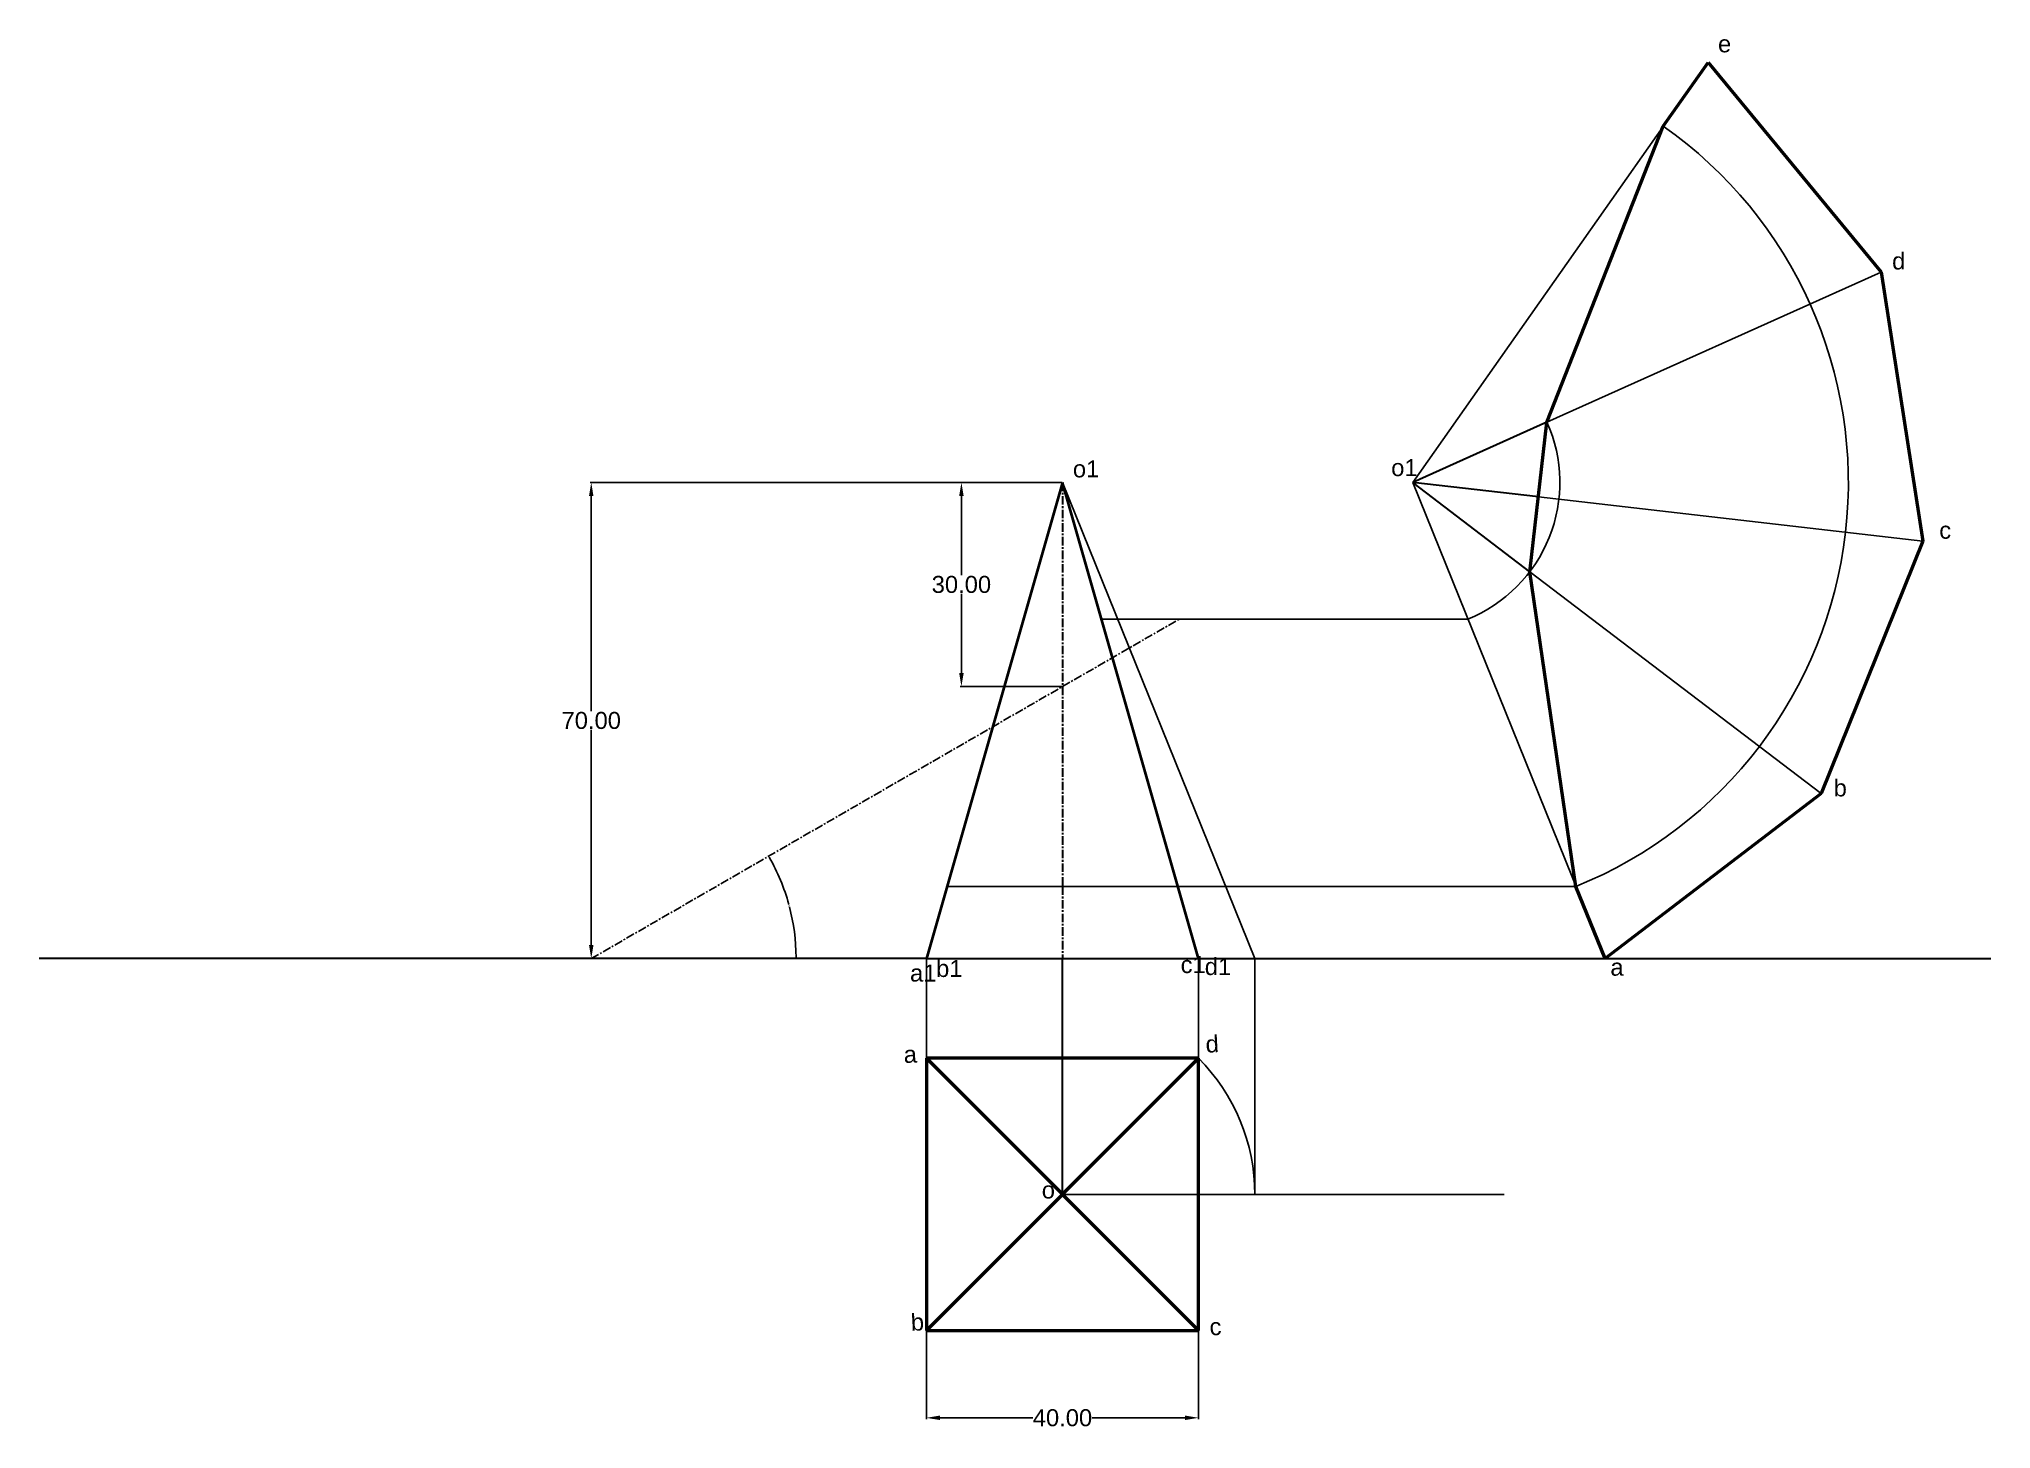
# Model space of a CAD drawing. Header units: inches. Extents: x -345 to -58, y 184 to 388.
import ezdxf

# ---------------------------------------------------------------- set-up
doc = ezdxf.new("R2010")
doc.units = ezdxf.units.IN
doc.header["$MEASUREMENT"] = 0
doc.header["$PDMODE"] = 2
doc.header["$PDSIZE"] = -3
doc.linetypes.add('CENTER', pattern=[2, 1.25, -0.25, 0.25, -0.25])
doc.styles.get("Standard").update_dxf_attribs({"font": 'arial.ttf'})
doc.dimstyles.get("Standard").update_dxf_attribs({"dimtxt": 0.18, "dimasz": 0.18, "dimexe": 0.18, "dimexo": 0.0625, "dimgap": 0.09, "dimtad": 0, "dimtih": 1, "dimtoh": 1, "dimdec": 4, "dimzin": 0, "dimdsep": 46, "dimtxsty": 'Standard', "dimcen": 0.09, "dimadec": 0, "dimazin": 0, "dimtfac": 1, "dimtdec": 4, "dimtofl": 0, "dimtmove": 0, "dimatfit": 3, "dimfxl": 1, "dimtolj": 1, "dimtzin": 0, "dimarcsym": 0})

# ---------------------------------------------------------------- blocks, each defined once
blk = doc.blocks.new('*D4')
at = {"color": 0, "linetype": 'Continuous', "lineweight": -2, "transparency": 16777216}
for p, q in [((-214.07, 198.36), (-214.07, 185.38)), ((-174.07, 198.36), (-174.07, 185.38)), ((-212.07, 185.56), (-198.42, 185.56)), ((-176.07, 185.56), (-189.71, 185.56))]:
    blk.add_line(p, q, dxfattribs=at)
at = {"color": 0, "linetype": 'Continuous', "lineweight": 30, "transparency": 16777216}
for points in [[(-212.07, 185.9), (-212.07, 185.23), (-214.07, 185.56)], [(-176.07, 185.9), (-176.07, 185.23), (-174.07, 185.56)]]:
    blk.add_solid(points, dxfattribs=at)
at = {"layer": 'Defpoints', "color": 0, "linetype": 'Continuous', "lineweight": 30, "transparency": 16777216}
for p in [(-214.07, 198.42), (-174.07, 198.42), (-174.07, 185.56)]:
    blk.add_point(p, dxfattribs=at)
at = {"color": 0, "linetype": 'Continuous', "lineweight": 30, "transparency": 16777216, "insert": (-194.07, 185.56), "char_height": 2.5, "attachment_point": 5}
blk.add_mtext('\\A1;40.00', dxfattribs=at)
blk = doc.blocks.new('*D5')
at = {"color": 0, "linetype": 'Continuous', "lineweight": -2, "transparency": 16777216}
for start, end in [(15.3587, 29.6576), (0.3424, 14.6419)]:
    blk.add_arc((-263.35, 253.08), 30.12, start, end, dxfattribs=at)
at = {"color": 0, "linetype": 'Continuous', "lineweight": 30, "transparency": 16777216}
for points in [[(-237.2, 267.96), (-237.15, 267.99), (-237.27, 268.14)], [(-233.2, 253.26), (-233.26, 253.26), (-233.23, 253.08)]]:
    blk.add_solid(points, dxfattribs=at)
at = {"layer": 'Defpoints', "color": 0, "linetype": 'Continuous', "lineweight": 30, "transparency": 16777216}
for p in [(-121.69, 334.87), (-233.69, 258.31), (-344.53, 253.08), (-263.35, 253.08), (-214.07, 253.08)]:
    blk.add_point(p, dxfattribs=at)
at = {"color": 0, "linetype": 'Continuous', "lineweight": 30, "transparency": 16777216, "insert": (-234.26, 260.87), "char_height": 0.18, "attachment_point": 5}
blk.add_mtext('\\A1;30°', dxfattribs=at)
blk = doc.blocks.new('*D6')
at = {"color": 0, "linetype": 'Continuous', "lineweight": -2, "transparency": 16777216}
for p, q in [((-194.13, 323.08), (-209.11, 323.08)), ((-208.93, 321.08), (-208.93, 309.44)), ((-208.93, 295.08), (-208.93, 306.71)), ((-194.13, 293.08), (-209.11, 293.08))]:
    blk.add_line(p, q, dxfattribs=at)
at = {"color": 0, "linetype": 'Continuous', "lineweight": 30, "transparency": 16777216}
for points in [[(-209.26, 321.08), (-208.59, 321.08), (-208.93, 323.08)], [(-209.26, 295.08), (-208.59, 295.08), (-208.93, 293.08)]]:
    blk.add_solid(points, dxfattribs=at)
at = {"layer": 'Defpoints', "color": 0, "linetype": 'Continuous', "lineweight": 30, "transparency": 16777216}
for p in [(-194.07, 323.08), (-208.93, 293.08), (-194.07, 293.08)]:
    blk.add_point(p, dxfattribs=at)
at = {"color": 0, "linetype": 'Continuous', "lineweight": 30, "transparency": 16777216, "insert": (-208.93, 308.08), "char_height": 2.5, "attachment_point": 5}
blk.add_mtext('\\A1;30.00', dxfattribs=at)
blk = doc.blocks.new('*D7')
at = {"color": 0, "linetype": 'Continuous', "lineweight": -2, "transparency": 16777216}
for p, q in [((-194.13, 323.08), (-263.53, 323.08)), ((-263.35, 321.08), (-263.35, 289.44)), ((-263.35, 255.08), (-263.35, 286.71)), ((-194.13, 253.08), (-263.53, 253.08))]:
    blk.add_line(p, q, dxfattribs=at)
at = {"color": 0, "linetype": 'Continuous', "lineweight": 30, "transparency": 16777216}
for points in [[(-263.68, 321.08), (-263.02, 321.08), (-263.35, 323.08)], [(-263.68, 255.08), (-263.02, 255.08), (-263.35, 253.08)]]:
    blk.add_solid(points, dxfattribs=at)
at = {"layer": 'Defpoints', "color": 0, "linetype": 'Continuous', "lineweight": 30, "transparency": 16777216}
for p in [(-194.07, 323.08), (-263.35, 253.08), (-194.07, 253.08)]:
    blk.add_point(p, dxfattribs=at)
at = {"color": 0, "linetype": 'Continuous', "lineweight": 30, "transparency": 16777216, "insert": (-263.35, 288.08), "char_height": 2.5, "attachment_point": 5}
blk.add_mtext('\\A1;70.00', dxfattribs=at)

msp = doc.modelspace()

# ---------------------------------------------------------------- linework, layer by layer
for p, q in [((-142.58458, 323.07729), (-99.16495, 384.84084)), ((-99.16495, 384.84084), (-73.70487, 353.98984)), ((-73.70487, 353.98984), (-67.57944, 314.46164)), ((-194.0678, 323.07729), (-214.0678, 253.07729)), ((-194.0678, 323.07729), (-174.0678, 253.07729)), ((-165.78352, 253.07729), (-194.0678, 323.07729)), ((-114.3003, 253.07729), (-142.58458, 323.07729)), ((-67.57944, 314.46164), (-82.50808, 277.35186)), ((-188.33391, 303.00868), (-134.47563, 303.00868)), ((-82.50808, 277.35186), (-114.3003, 253.07729)), ((-211.03661, 263.68644), (-118.58705, 263.68644)), ((-214.0678, 238.41753), (-214.0678, 253.07729)), ((-174.0678, 238.41753), (-174.0678, 253.07729)), ((-165.78352, 218.41753), (-165.78352, 253.07729)), ((-214.0678, 238.41753), (-174.0678, 238.41753)), ((-214.0678, 198.41753), (-214.0678, 238.41753)), ((-174.0678, 238.41753), (-174.0678, 198.41753)), ((-194.0678, 218.41753), (-129.12329, 218.41753)), ((-174.0678, 198.41753), (-214.0678, 198.41753))]:
    msp.add_line(p, q)
at = {"color": 11, "lineweight": 50, "true_color": 0xf27172}
for p, q in [((-105.7456, 375.48), (-99.16495, 384.84084)), ((-99.16495, 384.84084), (-73.70487, 353.98984)), ((-122.83715, 331.93975), (-105.7456, 375.48)), ((-73.70487, 353.98984), (-67.57944, 314.46164)), ((-125.36098, 309.96806), (-122.83715, 331.93975)), ((-67.57944, 314.46164), (-82.50808, 277.35186)), ((-118.58705, 263.68644), (-125.36098, 309.96806)), ((-82.50808, 277.35186), (-114.3003, 253.07729)), ((-114.3003, 253.07729), (-118.58705, 263.68644)), ((-214.0678, 238.41753), (-174.0678, 198.41753)), ((-174.0678, 238.41753), (-214.0678, 198.41753)), ((-214.0678, 238.41753), (-214.0678, 198.41753)), ((-174.0678, 238.41753), (-214.0678, 238.41753)), ((-214.0678, 238.41753), (-174.0678, 198.41753)), ((-214.0678, 198.41753), (-174.0678, 238.41753)), ((-174.0678, 198.41753), (-174.0678, 238.41753)), ((-214.0678, 198.41753), (-174.0678, 198.41753))]:
    msp.add_line(p, q, dxfattribs=at)
at = {"color": 11, "true_color": 0xf27172}
for p, q in [((-73.70487, 353.98984), (-122.83715, 331.93975)), ((-124.09906, 320.95391), (-67.57944, 314.46164)), ((-82.50808, 277.35186), (-125.36098, 309.96806))]:
    msp.add_line(p, q, dxfattribs=at)
at = {"color": 7, "linetype": 'Continuous', "lineweight": 30, "true_color": 0xffffff}
for p, q in [((-122.83715, 331.93975), (-142.58458, 323.07729)), ((-124.09906, 320.95391), (-142.58458, 323.07729)), ((-125.36098, 309.96806), (-142.37826, 322.92026)), ((-214.0678, 253.07729), (-344.53333, 253.07729)), ((-214.0678, 253.07729), (-57.56537, 253.07729)), ((-194.0678, 238.41753), (-194.0678, 253.07729)), ((-194.0678, 218.41753), (-194.0678, 238.41753))]:
    msp.add_line(p, q, dxfattribs=at)
at = {"color": 11, "lineweight": 40, "true_color": 0xf27172}
for p, q in [((-194.0678, 323.07729), (-214.0678, 253.07729)), ((-174.0678, 253.07729), (-194.0678, 323.07729))]:
    msp.add_line(p, q, dxfattribs=at)
at = {"color": 51, "linetype": 'CENTER', "lineweight": 30, "true_color": 0xf7f281}
for p, q in [((-194.0678, 323.07729), (-194.0678, 263.68644)), ((-194.0678, 263.68644), (-194.0678, 253.07729))]:
    msp.add_line(p, q, dxfattribs=at)
at = {"color": 114, "linetype": 'CENTER', "true_color": 0x139b48}
msp.add_line((-263.34983, 253.07729), (-176.86613, 303.00868), dxfattribs=at)
at = {"color": 11, "linetype": 'Continuous', "lineweight": 30, "true_color": 0xf27172}
msp.add_line((-214.0678, 253.07729), (-174.0678, 253.07729), dxfattribs=at)
for centre, radius, start, end in [((-142.58458, 323.07729), 64.05587, 292.0017137, 54.8928768), ((-142.58458, 323.07729), 21.64496, 292.0017137, 24.170086), ((-194.0678, 218.41753), 28.28427, 0, 45)]:
    msp.add_arc(centre, radius, start, end)

# ---------------------------------------------------------------- texts
at = {"color": 7, "linetype": 'Continuous', "lineweight": 30, "true_color": 0xffffff}
for s, p in [('e', (-97.69581, 386.32637)), ('d', (-72.09588, 354.4026)), ('o1', (-192.54103, 323.83884)), ('o1', (-145.74018, 324.02038)), ('c', (-65.16562, 314.80982)), ('b', (-80.6935, 276.92598)), ('b1', (-212.64873, 250.37736)), ('c1', (-176.6973, 250.95211)), ('d1', (-173.15032, 250.66474)), ('a1', (-216.48356, 249.70682)), ('a', (-113.51745, 250.56727)), ('o', (-197.11774, 217.80996))]:
    msp.add_text(s, height=2.5, dxfattribs=at).set_placement(p)
for s, p in [('d', (-172.96734, 239.23809)), ('a', (-217.35552, 237.70555)), ('b', (-216.30089, 198.33719)), ('c', (-172.39226, 197.66677))]:
    msp.add_text(s, height=2.5, rotation=3.0105332, dxfattribs=at).set_placement(p)

# ---------------------------------------------------------------- dimensions: what is measured, and where the dimension line sits
dim = msp.add_angular_dim_2l(base=(-233.69102, 258.30694), line1=((-214.0678, 253.07729), (-344.53333, 253.07729)), line2=((-263.34983, 253.07729), (-121.6887, 334.86538)), dimstyle='Standard', dxfattribs=at)
dim.commit()
dim.dimension.update_dxf_attribs({"geometry": '*D5', "text_midpoint": (-234.25968, 260.87197)})
for base, p2, picture, middle in [((-263.34983, 253.07729), (-194.0678, 253.07729), '*D7', (-263.34983, 288.07729)), ((-208.92739, 293.07729), (-194.0678, 293.07729), '*D6', (-208.92739, 308.07729))]:
    dim = msp.add_linear_dim(base=base, p1=(-194.0678, 323.07729), p2=p2, angle=90, dimstyle='Standard', override={"dimtxt": 2.5, "dimasz": 2, "dimdec": 2}, dxfattribs=at)
    dim.commit()
    dim.dimension.update_dxf_attribs({"geometry": picture, "text_midpoint": middle})
dim = msp.add_linear_dim(base=(-174.0678, 185.56405), p1=(-214.0678, 198.41753), p2=(-174.0678, 198.41753), dimstyle='Standard', override={"dimtxt": 2.5, "dimasz": 2, "dimdec": 2}, dxfattribs=at)
dim.commit()
dim.dimension.update_dxf_attribs({"geometry": '*D4', "text_midpoint": (-194.0678, 185.56405)})

doc.saveas('drawing.dxf')
